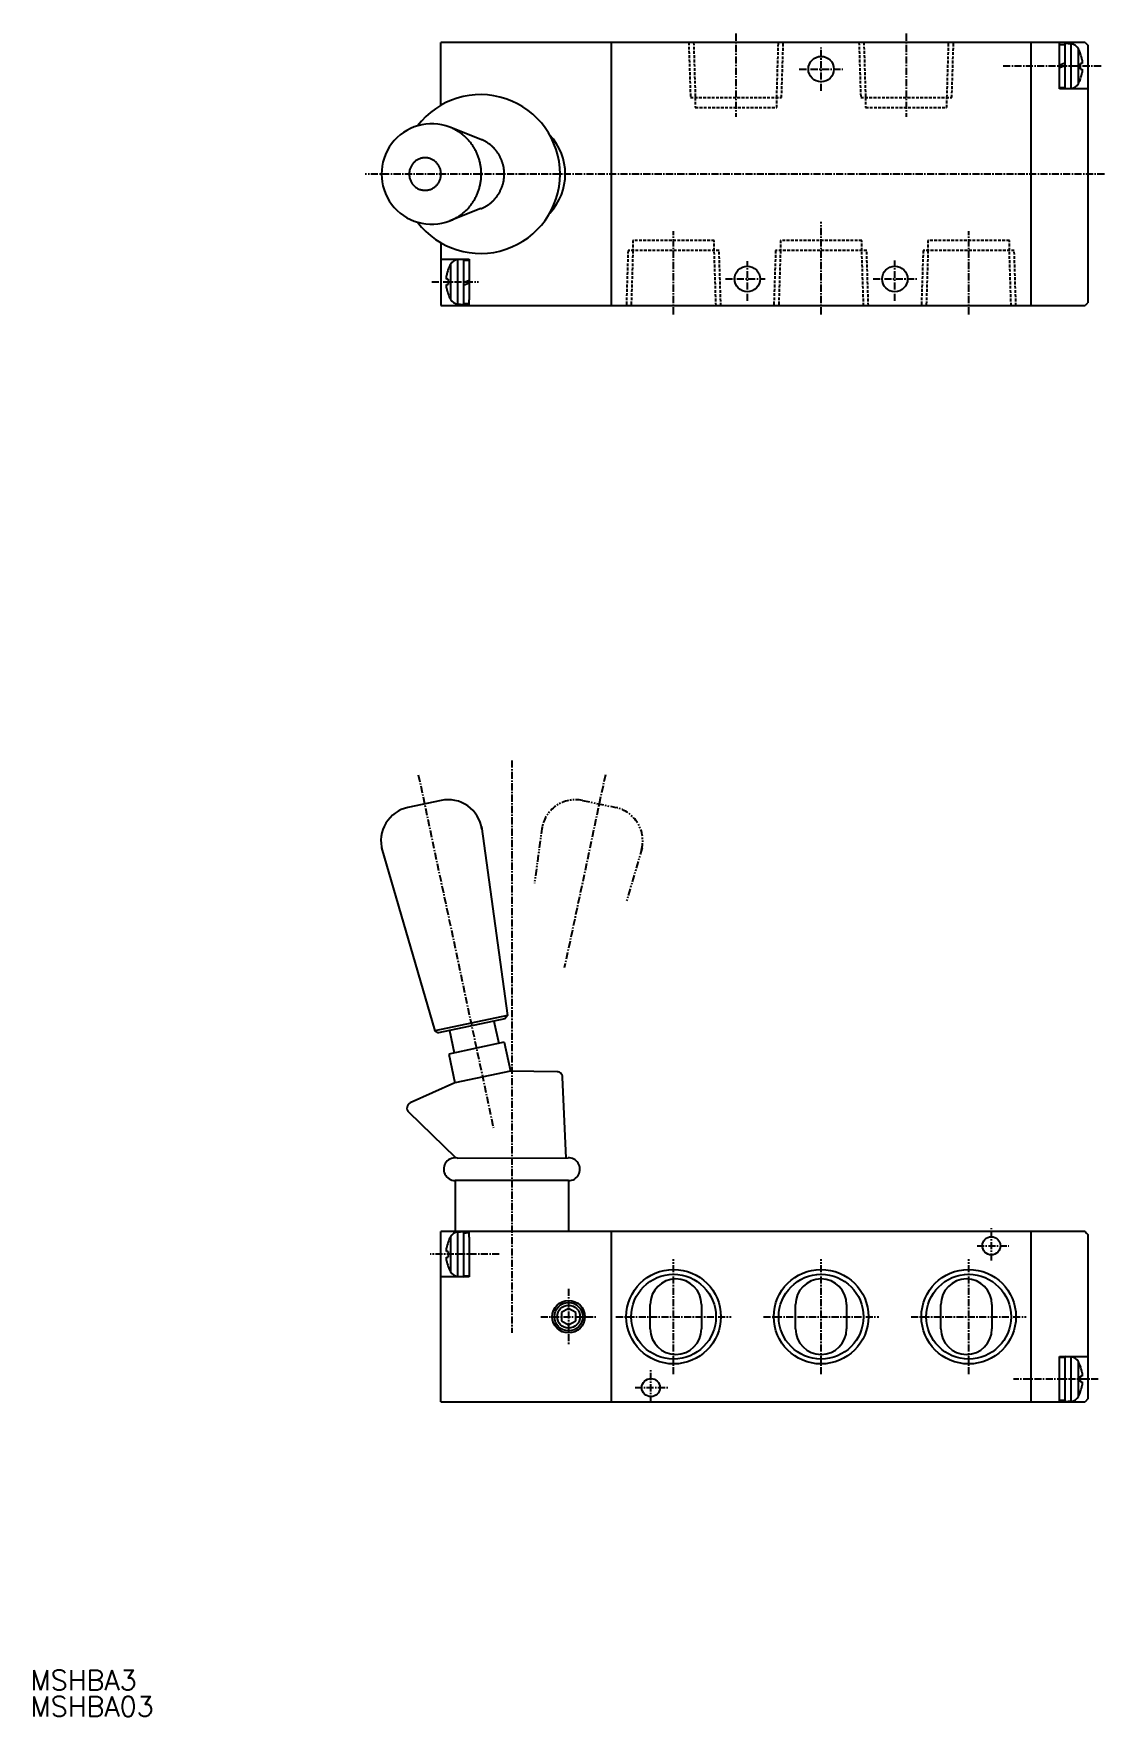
# Model space of a CAD drawing. Extents: x 1 to 189, y 0 to 297.
import ezdxf

# ---------------------------------------------------------------- set-up
doc = ezdxf.new("R2010")
doc.units = 0
doc.header["$MEASUREMENT"] = 0
for name, pattern in [('CENTER', [2, 1.25, -0.25, 0.25, -0.25]), ('DASHED', [0.75, 0.5, -0.25]), ('PHANTOM', [2.5, 1.25, -0.25, 0.25, -0.25, 0.25, -0.25])]:
    doc.linetypes.add(name, pattern=pattern)
doc.layers.get('0').update_dxf_attribs({"linetype": 'CONTINUOUS'})
doc.layers.add('CENTER', color=1, linetype='CENTER')
doc.styles.get("Standard").update_dxf_attribs({"font": 'txt', "bigfont": 'BIGFONT'})

msp = doc.modelspace()

# ---------------------------------------------------------------- linework, layer by layer
at = {"color": 7, "linetype": 'Continuous'}
for p, q in [((185.86, 295.12), (72.36, 295.12)), ((72.36, 284.05), (72.36, 295.12)), ((102.36, 295.12), (102.36, 249.22)), ((176.36, 248.72), (176.36, 295.12)), ((181.36, 286.92), (181.36, 295.12)), ((182.36, 294.72), (181.36, 294.72)), ((182.36, 286.92), (182.36, 294.92)), ((183.42, 294.83), (182.36, 294.92)), ((183.42, 287.01), (183.42, 294.83)), ((184.69, 287.85), (184.69, 293.99)), ((185.86, 295.12), (186.36, 294.62)), ((186.36, 294.62), (186.36, 249.22)), ((182.36, 291.48), (181.36, 291.12)), ((181.36, 290.72), (182.36, 291.08)), ((181.39, 290.73), (181.39, 291.13)), ((185.08, 293.12), (185.06, 293.11)), ((185.35, 291.41), (185.06, 291.41)), ((185.35, 292), (185.35, 291.41)), ((185.06, 290.42), (185.35, 290.42)), ((185.06, 288.73), (185.08, 288.72)), ((185.35, 290.42), (185.35, 289.84)), ((182.36, 287.12), (181.36, 287.12)), ((186.36, 286.92), (181.36, 286.92)), ((183.42, 287.01), (182.36, 286.92)), ((79.42, 278.01), (73.93, 280.17)), ((79.42, 265.82), (73.93, 263.66)), ((72.36, 259.78), (72.36, 248.72)), ((72.36, 256.92), (77.36, 256.92)), ((74.03, 255.99), (74.03, 249.85)), ((75.3, 256.83), (76.36, 256.92)), ((75.3, 256.83), (75.3, 249.01)), ((76.36, 256.92), (76.36, 248.92)), ((76.36, 256.72), (77.36, 256.72)), ((77.36, 256.92), (77.36, 249.72)), ((73.37, 253.41), (73.37, 254)), ((73.66, 253.41), (73.37, 253.41)), ((73.37, 251.84), (73.37, 252.42)), ((73.37, 252.42), (73.66, 252.42)), ((73.66, 255.11), (73.65, 255.12)), ((77.36, 253.12), (76.36, 252.75)), ((76.36, 252.35), (77.36, 252.72)), ((77.33, 253.11), (77.33, 252.71)), ((73.65, 250.72), (73.66, 250.73)), ((77.36, 248.72), (77.36, 249.72)), ((102.36, 249.22), (102.36, 248.72)), ((186.11, 248.97), (186.36, 249.22)), ((72.36, 248.72), (185.86, 248.72)), ((75.3, 249.01), (76.36, 248.92)), ((76.36, 249.12), (77.36, 249.12)), ((186.11, 248.97), (185.86, 248.72)), ((72.39, 161.48), (66.56, 160.24)), ((79.52, 156.86), (84.08, 123.58)), ((61.92, 153.12), (71.29, 120.86)), ((84.08, 123.58), (71.3, 120.87)), ((83.63, 122.98), (71.96, 120.5)), ((81.7, 122.57), (82.54, 118.64)), ((84.08, 123.58), (83.62, 122.97)), ((71.29, 120.86), (71.96, 120.5)), ((83.52, 118.84), (73.74, 116.77)), ((73.88, 120.9), (74.71, 116.97)), ((83.52, 118.84), (84.61, 113.72)), ((73.74, 116.77), (74.81, 111.72)), ((84.61, 113.72), (74.81, 111.72)), ((92.82, 113.64), (84.61, 113.72)), ((74.81, 111.72), (66.96, 108.15)), ((94.42, 98.41), (93.81, 112.68)), ((74.97, 98.46), (66.68, 106.52)), ((75.31, 98.41), (94.76, 98.46)), ((74.86, 94.46), (74.86, 85.46)), ((94.86, 94.46), (74.86, 94.46)), ((94.86, 94.46), (94.86, 85.46)), ((72.36, 55.46), (72.36, 85.46)), ((185.86, 85.46), (72.36, 85.46)), ((73.66, 83.65), (73.65, 83.66)), ((74.03, 84.53), (74.03, 78.39)), ((74.86, 85.46), (75.86, 85.46)), ((75.3, 85.37), (76.36, 85.46)), ((75.3, 85.37), (75.3, 77.55)), ((76.36, 85.46), (76.36, 77.46)), ((76.36, 85.26), (76.81, 85.26)), ((77.36, 84.46), (77.36, 85.46)), ((77.36, 84.46), (77.36, 77.46)), ((102.36, 85.46), (102.36, 55.46)), ((176.36, 55.46), (176.36, 85.46)), ((185.86, 85.46), (186.11, 85.21)), ((186.11, 85.21), (186.36, 84.96)), ((186.36, 84.96), (186.36, 55.96)), ((73.37, 81.96), (73.37, 82.54)), ((73.66, 81.96), (73.37, 81.96)), ((73.37, 80.38), (73.37, 80.97)), ((73.37, 80.97), (73.66, 80.97)), ((77.36, 77.46), (72.36, 77.46)), ((73.65, 79.26), (73.66, 79.27)), ((75.3, 77.55), (76.36, 77.46)), ((76.36, 77.66), (77.36, 77.66)), ((94.86, 71.9), (93.61, 71.18)), ((96.11, 71.18), (94.86, 71.9)), ((109.26, 68.31), (109.26, 72.61)), ((118.26, 72.61), (118.26, 68.31)), ((134.86, 68.31), (134.86, 72.61)), ((143.86, 72.61), (143.86, 68.31)), ((160.46, 68.31), (160.46, 72.61)), ((169.46, 72.61), (169.46, 68.31)), ((93.61, 71.18), (93.61, 69.74)), ((93.61, 69.74), (94.86, 69.02)), ((94.86, 69.02), (96.11, 69.74)), ((96.11, 69.74), (96.11, 71.18)), ((181.36, 55.96), (181.36, 63.46)), ((181.36, 63.46), (185.86, 63.46)), ((182.36, 63.26), (181.91, 63.26)), ((182.36, 59.46), (182.36, 63.46)), ((183.42, 63.37), (182.36, 63.46)), ((183.42, 59.46), (183.42, 63.37)), ((184.69, 59.46), (184.69, 62.53)), ((185.86, 63.46), (186.36, 63.46)), ((182.36, 55.46), (182.36, 59.46)), ((183.42, 55.55), (183.42, 59.46)), ((184.69, 56.39), (184.69, 59.46)), ((185.08, 61.66), (185.06, 61.65)), ((185.35, 59.96), (185.06, 59.96)), ((185.35, 60.54), (185.35, 59.96)), ((185.06, 58.97), (185.35, 58.97)), ((185.06, 57.27), (185.08, 57.26)), ((185.35, 58.97), (185.35, 58.38)), ((72.36, 55.46), (185.86, 55.46)), ((181.36, 55.46), (181.36, 55.96)), ((182.36, 55.66), (181.36, 55.66)), ((183.42, 55.55), (182.36, 55.46)), ((186.36, 55.96), (185.86, 55.46))]:
    msp.add_line(p, q, dxfattribs=at)
at = {"color": 3, "linetype": 'DASHED'}
for p, q in [((116.03, 295.11), (116.34, 285.41)), ((116.89, 295.11), (117.19, 285.41)), ((131.54, 285.41), (131.84, 295.11)), ((132.39, 285.41), (132.69, 295.11)), ((146.03, 295.11), (146.34, 285.41)), ((146.89, 295.11), (147.19, 285.41)), ((161.54, 285.41), (161.84, 295.11)), ((162.39, 285.41), (162.69, 295.11)), ((116.34, 285.41), (132.39, 285.41)), ((117.19, 285.41), (117.19, 283.62)), ((131.54, 283.62), (131.54, 285.42)), ((146.34, 285.41), (162.39, 285.41)), ((147.19, 285.41), (147.19, 283.62)), ((161.54, 283.62), (161.54, 285.41)), ((117.19, 283.62), (131.54, 283.62)), ((147.19, 283.62), (161.54, 283.62)), ((105.34, 258.42), (105.03, 248.72)), ((121.39, 258.42), (105.34, 258.42)), ((106.19, 258.42), (105.89, 248.72)), ((120.53, 260.22), (106.19, 260.22)), ((106.19, 260.22), (106.19, 258.42)), ((120.53, 258.42), (120.53, 260.22)), ((120.84, 248.72), (120.53, 258.42)), ((121.69, 248.72), (121.39, 258.42)), ((131.34, 258.42), (131.03, 248.72)), ((147.39, 258.42), (131.34, 258.42)), ((132.19, 258.42), (131.89, 248.72)), ((146.53, 260.22), (132.19, 260.22)), ((132.19, 260.22), (132.19, 258.42)), ((146.53, 258.42), (146.53, 260.22)), ((146.84, 248.72), (146.53, 258.42)), ((147.69, 248.72), (147.39, 258.42)), ((157.34, 258.42), (157.03, 248.72)), ((173.39, 258.42), (157.34, 258.42)), ((158.19, 258.42), (157.89, 248.72)), ((172.53, 260.22), (158.19, 260.22)), ((158.19, 260.22), (158.19, 258.42)), ((172.53, 258.42), (172.53, 260.22)), ((172.84, 248.72), (172.53, 258.42)), ((173.69, 248.72), (173.39, 258.42))]:
    msp.add_line(p, q, dxfattribs=at)
at = {"color": 3, "linetype": 'PHANTOM'}
for p, q in [((97.33, 161.48), (103.17, 160.24)), ((90.2, 156.86), (88.84, 146.91)), ((107.81, 153.12), (105.02, 143.53))]:
    msp.add_line(p, q, dxfattribs=at)
at = {"color": 7, "linetype": 'Continuous'}
for points in [[(185.06, 290.42, 0), (185.06, 290.43, 0), (185.06, 290.44, 0), (185.07, 290.45, 0), (185.07, 290.45, 0), (185.07, 290.46, 0), (185.07, 290.47, 0), (185.07, 290.48, 0), (185.07, 290.49, 0), (185.07, 290.49, 0), (185.07, 290.5, 0), (185.07, 290.51, 0), (185.07, 290.52, 0), (185.07, 290.52, 0), (185.07, 290.53, 0), (185.07, 290.54, 0), (185.07, 290.55, 0), (185.07, 290.56, 0), (185.07, 290.56, 0), (185.07, 290.57, 0), (185.07, 290.58, 0), (185.07, 290.59, 0), (185.07, 290.59, 0), (185.07, 290.6, 0), (185.07, 290.61, 0), (185.07, 290.62, 0), (185.07, 290.62, 0), (185.07, 290.63, 0), (185.07, 290.64, 0), (185.07, 290.65, 0), (185.07, 290.66, 0), (185.08, 290.66, 0), (185.08, 290.67, 0), (185.08, 290.68, 0), (185.08, 290.69, 0), (185.08, 290.69, 0), (185.08, 290.7, 0), (185.08, 290.71, 0), (185.08, 290.72, 0), (185.08, 290.73, 0), (185.08, 290.73, 0), (185.08, 290.74, 0), (185.08, 290.75, 0), (185.08, 290.76, 0), (185.08, 290.76, 0), (185.08, 290.77, 0), (185.08, 290.78, 0), (185.08, 290.79, 0), (185.08, 290.8, 0), (185.08, 290.8, 0), (185.08, 290.81, 0), (185.08, 290.82, 0), (185.08, 290.83, 0), (185.08, 290.83, 0), (185.08, 290.84, 0), (185.08, 290.85, 0), (185.08, 290.86, 0), (185.08, 290.87, 0), (185.08, 290.87, 0), (185.08, 290.88, 0), (185.08, 290.89, 0), (185.08, 290.9, 0), (185.08, 290.9, 0), (185.08, 290.91, 0), (185.08, 290.92, 0), (185.08, 290.93, 0), (185.08, 290.93, 0), (185.08, 290.94, 0), (185.08, 290.95, 0), (185.08, 290.96, 0), (185.08, 290.96, 0), (185.08, 290.97, 0), (185.08, 290.98, 0), (185.08, 290.99, 0), (185.08, 291, 0), (185.08, 291, 0), (185.08, 291.01, 0), (185.08, 291.02, 0), (185.08, 291.03, 0), (185.08, 291.04, 0), (185.08, 291.04, 0), (185.08, 291.05, 0), (185.08, 291.06, 0), (185.08, 291.07, 0), (185.08, 291.07, 0), (185.08, 291.08, 0), (185.08, 291.09, 0), (185.08, 291.1, 0), (185.08, 291.11, 0), (185.08, 291.11, 0), (185.08, 291.12, 0), (185.08, 291.13, 0), (185.08, 291.13, 0), (185.08, 291.14, 0), (185.08, 291.15, 0), (185.08, 291.16, 0), (185.08, 291.17, 0), (185.08, 291.17, 0), (185.07, 291.18, 0), (185.07, 291.19, 0), (185.07, 291.2, 0), (185.07, 291.2, 0), (185.07, 291.21, 0), (185.07, 291.22, 0), (185.07, 291.23, 0), (185.07, 291.24, 0), (185.07, 291.24, 0), (185.07, 291.25, 0), (185.07, 291.26, 0), (185.07, 291.27, 0), (185.07, 291.27, 0), (185.07, 291.28, 0), (185.07, 291.29, 0), (185.07, 291.3, 0), (185.07, 291.31, 0), (185.07, 291.31, 0), (185.07, 291.32, 0), (185.07, 291.33, 0), (185.07, 291.34, 0), (185.07, 291.34, 0), (185.07, 291.35, 0), (185.07, 291.36, 0), (185.07, 291.37, 0), (185.07, 291.38, 0), (185.07, 291.38, 0), (185.07, 291.39, 0), (185.06, 291.4, 0), (185.06, 291.41, 0), (185.06, 291.41, 0)], [(73.93, 263.66, 0), (74.08, 263.72, 0), (74.23, 263.79, 0), (74.38, 263.85, 0), (74.53, 263.92, 0), (74.67, 264, 0), (74.82, 264.07, 0), (74.96, 264.15, 0), (75.11, 264.23, 0), (75.25, 264.31, 0), (75.39, 264.4, 0), (75.52, 264.49, 0), (75.66, 264.58, 0), (75.79, 264.68, 0), (75.93, 264.77, 0), (76.06, 264.87, 0), (76.19, 264.97, 0), (76.31, 265.08, 0), (76.44, 265.19, 0), (76.56, 265.29, 0), (76.68, 265.41, 0), (76.8, 265.52, 0), (76.92, 265.63, 0), (77.03, 265.75, 0), (77.15, 265.87, 0), (77.26, 266, 0), (77.37, 266.12, 0), (77.47, 266.25, 0), (77.57, 266.38, 0), (77.68, 266.51, 0), (77.77, 266.64, 0), (77.87, 266.77, 0), (77.96, 266.91, 0), (78.05, 267.05, 0), (78.14, 267.19, 0), (78.23, 267.33, 0), (78.31, 267.47, 0), (78.39, 267.62, 0), (78.47, 267.76, 0), (78.55, 267.91, 0), (78.62, 268.06, 0), (78.69, 268.21, 0), (78.76, 268.36, 0), (78.82, 268.51, 0), (78.88, 268.67, 0), (78.94, 268.82, 0), (79, 268.98, 0), (79.05, 269.14, 0), (79.1, 269.3, 0), (79.14, 269.45, 0), (79.19, 269.62, 0), (79.23, 269.78, 0), (79.27, 269.94, 0), (79.3, 270.1, 0), (79.33, 270.26, 0), (79.36, 270.43, 0), (79.39, 270.59, 0), (79.41, 270.76, 0), (79.43, 270.92, 0), (79.45, 271.09, 0), (79.46, 271.25, 0), (79.47, 271.42, 0), (79.48, 271.58, 0), (79.49, 271.75, 0), (79.49, 271.92, 0), (79.49, 272.08, 0), (79.48, 272.25, 0), (79.47, 272.42, 0), (79.46, 272.58, 0), (79.45, 272.75, 0), (79.43, 272.91, 0), (79.41, 273.08, 0), (79.39, 273.24, 0), (79.36, 273.41, 0), (79.33, 273.57, 0), (79.3, 273.73, 0), (79.27, 273.89, 0), (79.23, 274.06, 0), (79.19, 274.22, 0), (79.14, 274.38, 0), (79.1, 274.54, 0), (79.05, 274.7, 0), (79, 274.85, 0), (78.94, 275.01, 0), (78.88, 275.17, 0), (78.82, 275.32, 0), (78.76, 275.47, 0), (78.69, 275.62, 0), (78.62, 275.77, 0), (78.55, 275.92, 0), (78.47, 276.07, 0), (78.39, 276.22, 0), (78.31, 276.36, 0), (78.23, 276.5, 0), (78.14, 276.64, 0), (78.05, 276.79, 0), (77.96, 276.92, 0), (77.87, 277.06, 0), (77.77, 277.19, 0), (77.68, 277.33, 0), (77.57, 277.46, 0), (77.47, 277.58, 0), (77.36, 277.71, 0), (77.26, 277.84, 0), (77.15, 277.96, 0), (77.03, 278.08, 0), (76.92, 278.2, 0), (76.8, 278.31, 0), (76.68, 278.43, 0), (76.56, 278.54, 0), (76.44, 278.65, 0), (76.31, 278.75, 0), (76.19, 278.86, 0), (76.06, 278.96, 0), (75.93, 279.06, 0), (75.79, 279.16, 0), (75.66, 279.25, 0), (75.52, 279.34, 0), (75.39, 279.43, 0), (75.25, 279.52, 0), (75.11, 279.6, 0), (74.96, 279.68, 0), (74.82, 279.76, 0), (74.67, 279.84, 0), (74.53, 279.91, 0), (74.38, 279.98, 0), (74.23, 280.05, 0), (74.08, 280.11, 0), (73.93, 280.17, 0)], [(79.42, 265.82, 0), (79.53, 265.86, 0), (79.65, 265.91, 0), (79.76, 265.96, 0), (79.87, 266.01, 0), (79.97, 266.07, 0), (80.08, 266.12, 0), (80.19, 266.18, 0), (80.29, 266.24, 0), (80.4, 266.3, 0), (80.5, 266.37, 0), (80.6, 266.43, 0), (80.7, 266.5, 0), (80.8, 266.57, 0), (80.9, 266.64, 0), (81, 266.71, 0), (81.09, 266.79, 0), (81.19, 266.87, 0), (81.28, 266.94, 0), (81.37, 267.03, 0), (81.46, 267.11, 0), (81.55, 267.19, 0), (81.63, 267.28, 0), (81.72, 267.37, 0), (81.8, 267.45, 0), (81.88, 267.54, 0), (81.96, 267.64, 0), (82.04, 267.73, 0), (82.12, 267.82, 0), (82.19, 267.92, 0), (82.26, 268.02, 0), (82.33, 268.12, 0), (82.4, 268.22, 0), (82.47, 268.32, 0), (82.54, 268.42, 0), (82.6, 268.53, 0), (82.66, 268.63, 0), (82.72, 268.74, 0), (82.78, 268.85, 0), (82.83, 268.96, 0), (82.89, 269.07, 0), (82.94, 269.18, 0), (82.99, 269.29, 0), (83.04, 269.4, 0), (83.08, 269.52, 0), (83.12, 269.63, 0), (83.17, 269.75, 0), (83.2, 269.86, 0), (83.24, 269.98, 0), (83.28, 270.1, 0), (83.31, 270.22, 0), (83.34, 270.34, 0), (83.37, 270.45, 0), (83.39, 270.57, 0), (83.42, 270.7, 0), (83.44, 270.82, 0), (83.46, 270.94, 0), (83.47, 271.06, 0), (83.49, 271.18, 0), (83.5, 271.3, 0), (83.51, 271.43, 0), (83.52, 271.55, 0), (83.52, 271.67, 0), (83.53, 271.79, 0), (83.53, 271.92, 0), (83.53, 272.04, 0), (83.52, 272.16, 0), (83.52, 272.29, 0), (83.51, 272.41, 0), (83.5, 272.53, 0), (83.49, 272.65, 0), (83.47, 272.77, 0), (83.46, 272.89, 0), (83.44, 273.02, 0), (83.42, 273.14, 0), (83.39, 273.26, 0), (83.37, 273.38, 0), (83.34, 273.5, 0), (83.31, 273.62, 0), (83.28, 273.74, 0), (83.24, 273.85, 0), (83.2, 273.97, 0), (83.17, 274.08, 0), (83.12, 274.2, 0), (83.08, 274.31, 0), (83.04, 274.43, 0), (82.99, 274.54, 0), (82.94, 274.65, 0), (82.89, 274.76, 0), (82.83, 274.88, 0), (82.78, 274.98, 0), (82.72, 275.09, 0), (82.66, 275.2, 0), (82.6, 275.3, 0), (82.54, 275.41, 0), (82.47, 275.51, 0), (82.4, 275.61, 0), (82.33, 275.71, 0), (82.26, 275.81, 0), (82.19, 275.91, 0), (82.12, 276.01, 0), (82.04, 276.1, 0), (81.96, 276.2, 0), (81.88, 276.29, 0), (81.8, 276.38, 0), (81.72, 276.47, 0), (81.63, 276.56, 0), (81.55, 276.64, 0), (81.46, 276.73, 0), (81.37, 276.81, 0), (81.28, 276.89, 0), (81.19, 276.97, 0), (81.09, 277.04, 0), (81, 277.12, 0), (80.9, 277.19, 0), (80.8, 277.26, 0), (80.7, 277.33, 0), (80.6, 277.4, 0), (80.5, 277.47, 0), (80.4, 277.53, 0), (80.29, 277.59, 0), (80.19, 277.65, 0), (80.08, 277.71, 0), (79.97, 277.77, 0), (79.86, 277.82, 0), (79.76, 277.87, 0), (79.65, 277.92, 0), (79.53, 277.97, 0), (79.42, 278.01, 0)], [(69.58, 269.05, 0), (69.72, 269.06, 0), (69.85, 269.07, 0), (69.99, 269.08, 0), (70.13, 269.11, 0), (70.26, 269.14, 0), (70.39, 269.18, 0), (70.52, 269.22, 0), (70.65, 269.27, 0), (70.78, 269.33, 0), (70.9, 269.39, 0), (71.02, 269.46, 0), (71.14, 269.54, 0), (71.25, 269.62, 0), (71.36, 269.7, 0), (71.46, 269.8, 0), (71.56, 269.89, 0), (71.66, 269.99, 0), (71.75, 270.1, 0), (71.83, 270.21, 0), (71.91, 270.33, 0), (71.99, 270.44, 0), (72.06, 270.57, 0), (72.12, 270.69, 0), (72.17, 270.82, 0), (72.22, 270.95, 0), (72.27, 271.08, 0), (72.3, 271.22, 0), (72.33, 271.36, 0), (72.36, 271.5, 0), (72.37, 271.64, 0), (72.38, 271.78, 0), (72.39, 271.92, 0), (72.38, 272.06, 0), (72.37, 272.2, 0), (72.36, 272.34, 0), (72.33, 272.48, 0), (72.3, 272.61, 0), (72.27, 272.75, 0), (72.22, 272.88, 0), (72.17, 273.01, 0), (72.12, 273.14, 0), (72.06, 273.27, 0), (71.99, 273.39, 0), (71.91, 273.51, 0), (71.83, 273.62, 0), (71.75, 273.73, 0), (71.66, 273.84, 0), (71.56, 273.94, 0), (71.46, 274.04, 0), (71.36, 274.13, 0), (71.25, 274.22, 0), (71.14, 274.3, 0), (71.02, 274.37, 0), (70.9, 274.44, 0), (70.78, 274.5, 0), (70.65, 274.56, 0), (70.52, 274.61, 0), (70.39, 274.66, 0), (70.26, 274.69, 0), (70.13, 274.72, 0), (69.99, 274.75, 0), (69.85, 274.76, 0), (69.72, 274.78, 0), (69.58, 274.78, 0), (69.44, 274.78, 0), (69.3, 274.76, 0), (69.16, 274.75, 0), (69.03, 274.72, 0), (68.89, 274.69, 0), (68.76, 274.66, 0), (68.63, 274.61, 0), (68.5, 274.56, 0), (68.38, 274.5, 0), (68.25, 274.44, 0), (68.13, 274.37, 0), (68.02, 274.3, 0), (67.9, 274.22, 0), (67.79, 274.13, 0), (67.69, 274.04, 0), (67.59, 273.94, 0), (67.49, 273.84, 0), (67.4, 273.73, 0), (67.32, 273.62, 0), (67.24, 273.51, 0), (67.17, 273.39, 0), (67.1, 273.27, 0), (67.04, 273.14, 0), (66.98, 273.01, 0), (66.93, 272.88, 0), (66.89, 272.75, 0), (66.85, 272.61, 0), (66.82, 272.48, 0), (66.8, 272.34, 0), (66.78, 272.2, 0), (66.77, 272.06, 0), (66.77, 271.92, 0), (66.77, 271.78, 0), (66.78, 271.64, 0), (66.8, 271.5, 0), (66.82, 271.36, 0), (66.85, 271.22, 0), (66.89, 271.08, 0), (66.93, 270.95, 0), (66.98, 270.82, 0), (67.04, 270.69, 0), (67.1, 270.57, 0), (67.17, 270.44, 0), (67.24, 270.33, 0), (67.32, 270.21, 0), (67.4, 270.1, 0), (67.49, 269.99, 0), (67.59, 269.89, 0), (67.69, 269.8, 0), (67.79, 269.7, 0), (67.9, 269.62, 0), (68.02, 269.54, 0), (68.13, 269.46, 0), (68.25, 269.39, 0), (68.38, 269.33, 0), (68.5, 269.27, 0), (68.63, 269.22, 0), (68.76, 269.18, 0), (68.89, 269.14, 0), (69.03, 269.11, 0), (69.16, 269.08, 0), (69.3, 269.07, 0), (69.44, 269.06, 0), (69.58, 269.05, 0)], [(73.66, 253.41, 0), (73.66, 253.41, 0), (73.66, 253.4, 0), (73.66, 253.39, 0), (73.66, 253.38, 0), (73.66, 253.38, 0), (73.66, 253.37, 0), (73.66, 253.36, 0), (73.66, 253.35, 0), (73.66, 253.34, 0), (73.66, 253.34, 0), (73.66, 253.33, 0), (73.66, 253.32, 0), (73.66, 253.31, 0), (73.66, 253.31, 0), (73.66, 253.3, 0), (73.66, 253.29, 0), (73.66, 253.28, 0), (73.65, 253.28, 0), (73.65, 253.27, 0), (73.65, 253.26, 0), (73.65, 253.25, 0), (73.65, 253.24, 0), (73.65, 253.24, 0), (73.65, 253.23, 0), (73.65, 253.22, 0), (73.65, 253.21, 0), (73.65, 253.21, 0), (73.65, 253.2, 0), (73.65, 253.19, 0), (73.65, 253.18, 0), (73.65, 253.17, 0), (73.65, 253.17, 0), (73.65, 253.16, 0), (73.65, 253.15, 0), (73.65, 253.14, 0), (73.65, 253.13, 0), (73.65, 253.13, 0), (73.65, 253.12, 0), (73.65, 253.11, 0), (73.65, 253.1, 0), (73.65, 253.1, 0), (73.65, 253.09, 0), (73.65, 253.08, 0), (73.65, 253.07, 0), (73.65, 253.07, 0), (73.65, 253.06, 0), (73.65, 253.05, 0), (73.65, 253.04, 0), (73.65, 253.03, 0), (73.65, 253.03, 0), (73.65, 253.02, 0), (73.65, 253.01, 0), (73.65, 253, 0), (73.65, 253, 0), (73.65, 252.99, 0), (73.65, 252.98, 0), (73.65, 252.97, 0), (73.65, 252.97, 0), (73.65, 252.96, 0), (73.65, 252.95, 0), (73.65, 252.94, 0), (73.65, 252.93, 0), (73.65, 252.93, 0), (73.65, 252.92, 0), (73.65, 252.91, 0), (73.65, 252.9, 0), (73.65, 252.9, 0), (73.65, 252.89, 0), (73.65, 252.88, 0), (73.65, 252.87, 0), (73.65, 252.87, 0), (73.65, 252.86, 0), (73.65, 252.85, 0), (73.65, 252.84, 0), (73.65, 252.83, 0), (73.65, 252.83, 0), (73.65, 252.82, 0), (73.65, 252.81, 0), (73.65, 252.8, 0), (73.65, 252.79, 0), (73.65, 252.79, 0), (73.65, 252.78, 0), (73.65, 252.77, 0), (73.65, 252.76, 0), (73.65, 252.76, 0), (73.65, 252.75, 0), (73.65, 252.74, 0), (73.65, 252.73, 0), (73.65, 252.72, 0), (73.65, 252.72, 0), (73.65, 252.71, 0), (73.65, 252.7, 0), (73.65, 252.69, 0), (73.65, 252.69, 0), (73.65, 252.68, 0), (73.65, 252.67, 0), (73.65, 252.66, 0), (73.65, 252.66, 0), (73.65, 252.65, 0), (73.65, 252.64, 0), (73.65, 252.63, 0), (73.65, 252.62, 0), (73.65, 252.62, 0), (73.65, 252.61, 0), (73.65, 252.6, 0), (73.65, 252.59, 0), (73.65, 252.59, 0), (73.65, 252.58, 0), (73.65, 252.57, 0), (73.65, 252.56, 0), (73.66, 252.56, 0), (73.66, 252.55, 0), (73.66, 252.54, 0), (73.66, 252.53, 0), (73.66, 252.52, 0), (73.66, 252.52, 0), (73.66, 252.51, 0), (73.66, 252.5, 0), (73.66, 252.49, 0), (73.66, 252.49, 0), (73.66, 252.48, 0), (73.66, 252.47, 0), (73.66, 252.46, 0), (73.66, 252.46, 0), (73.66, 252.45, 0), (73.66, 252.44, 0), (73.66, 252.43, 0), (73.66, 252.42, 0)], [(77.36, 85.26, 0), (77.36, 85.26, 0), (77.35, 85.26, 0), (77.34, 85.25, 0), (77.33, 85.25, 0), (77.32, 85.25, 0), (77.32, 85.25, 0), (77.31, 85.25, 0), (77.3, 85.25, 0), (77.29, 85.25, 0), (77.28, 85.25, 0), (77.28, 85.25, 0), (77.27, 85.25, 0), (77.26, 85.25, 0), (77.25, 85.25, 0), (77.25, 85.25, 0), (77.24, 85.25, 0), (77.23, 85.25, 0), (77.22, 85.25, 0), (77.21, 85.25, 0), (77.21, 85.25, 0), (77.2, 85.25, 0), (77.19, 85.25, 0), (77.18, 85.25, 0), (77.18, 85.25, 0), (77.17, 85.25, 0), (77.16, 85.25, 0), (77.15, 85.25, 0), (77.14, 85.25, 0), (77.14, 85.25, 0), (77.13, 85.25, 0), (77.12, 85.25, 0), (77.11, 85.25, 0), (77.1, 85.25, 0), (77.1, 85.25, 0), (77.09, 85.25, 0), (77.08, 85.25, 0), (77.07, 85.25, 0), (77.07, 85.25, 0), (77.06, 85.25, 0), (77.05, 85.25, 0), (77.04, 85.25, 0), (77.03, 85.25, 0), (77.03, 85.25, 0), (77.02, 85.25, 0), (77.01, 85.25, 0), (77, 85.25, 0), (77, 85.25, 0), (76.99, 85.25, 0), (76.98, 85.25, 0), (76.97, 85.25, 0), (76.96, 85.25, 0), (76.96, 85.24, 0), (76.95, 85.24, 0), (76.94, 85.24, 0), (76.93, 85.24, 0), (76.92, 85.24, 0), (76.92, 85.24, 0), (76.91, 85.24, 0), (76.9, 85.24, 0), (76.89, 85.24, 0), (76.89, 85.24, 0), (76.88, 85.24, 0), (76.87, 85.24, 0), (76.86, 85.24, 0), (76.85, 85.24, 0), (76.85, 85.24, 0), (76.84, 85.24, 0), (76.83, 85.24, 0), (76.82, 85.24, 0), (76.82, 85.24, 0), (76.81, 85.24, 0), (76.8, 85.24, 0), (76.79, 85.24, 0), (76.78, 85.24, 0), (76.78, 85.24, 0), (76.77, 85.24, 0), (76.76, 85.24, 0), (76.75, 85.24, 0), (76.74, 85.24, 0), (76.74, 85.24, 0), (76.73, 85.24, 0), (76.72, 85.24, 0), (76.71, 85.24, 0), (76.71, 85.24, 0), (76.7, 85.23, 0), (76.69, 85.23, 0), (76.68, 85.23, 0), (76.67, 85.23, 0), (76.67, 85.23, 0), (76.66, 85.23, 0), (76.65, 85.23, 0), (76.64, 85.23, 0), (76.64, 85.23, 0), (76.63, 85.23, 0), (76.62, 85.23, 0), (76.61, 85.23, 0), (76.6, 85.23, 0), (76.6, 85.23, 0), (76.59, 85.23, 0), (76.58, 85.23, 0), (76.57, 85.23, 0), (76.57, 85.23, 0), (76.56, 85.23, 0), (76.55, 85.23, 0), (76.54, 85.23, 0), (76.53, 85.23, 0), (76.53, 85.23, 0), (76.52, 85.23, 0), (76.51, 85.23, 0), (76.5, 85.23, 0), (76.5, 85.23, 0), (76.49, 85.23, 0), (76.48, 85.22, 0), (76.47, 85.22, 0), (76.46, 85.22, 0), (76.46, 85.22, 0), (76.45, 85.22, 0), (76.44, 85.22, 0), (76.43, 85.22, 0), (76.43, 85.22, 0), (76.42, 85.22, 0), (76.41, 85.22, 0), (76.4, 85.22, 0), (76.39, 85.22, 0), (76.39, 85.22, 0), (76.38, 85.22, 0), (76.37, 85.22, 0), (76.36, 85.22, 0)], [(77.36, 85.26, 0), (77.36, 85.26, 0), (77.35, 85.26, 0), (77.34, 85.26, 0), (77.33, 85.26, 0), (77.32, 85.26, 0), (77.32, 85.26, 0), (77.31, 85.26, 0), (77.3, 85.26, 0), (77.29, 85.26, 0), (77.29, 85.26, 0), (77.28, 85.26, 0), (77.27, 85.26, 0), (77.26, 85.26, 0), (77.25, 85.26, 0), (77.25, 85.26, 0), (77.24, 85.26, 0), (77.23, 85.26, 0), (77.22, 85.26, 0), (77.21, 85.26, 0), (77.21, 85.26, 0), (77.2, 85.26, 0), (77.19, 85.26, 0), (77.18, 85.26, 0), (77.18, 85.26, 0), (77.17, 85.26, 0), (77.16, 85.26, 0), (77.15, 85.26, 0), (77.14, 85.26, 0), (77.14, 85.26, 0), (77.13, 85.26, 0), (77.12, 85.26, 0), (77.11, 85.26, 0), (77.11, 85.26, 0), (77.1, 85.26, 0), (77.09, 85.26, 0), (77.08, 85.26, 0), (77.07, 85.26, 0), (77.07, 85.26, 0), (77.06, 85.26, 0), (77.05, 85.26, 0), (77.04, 85.26, 0), (77.04, 85.26, 0), (77.03, 85.26, 0), (77.02, 85.26, 0), (77.01, 85.26, 0), (77, 85.26, 0), (77, 85.26, 0), (76.99, 85.26, 0), (76.98, 85.26, 0), (76.97, 85.26, 0), (76.96, 85.26, 0), (76.96, 85.26, 0), (76.95, 85.26, 0), (76.94, 85.26, 0), (76.93, 85.26, 0), (76.93, 85.26, 0), (76.92, 85.26, 0), (76.91, 85.26, 0), (76.9, 85.26, 0), (76.89, 85.26, 0), (76.89, 85.26, 0), (76.88, 85.26, 0), (76.87, 85.26, 0), (76.86, 85.26, 0), (76.86, 85.26, 0), (76.85, 85.26, 0), (76.84, 85.26, 0), (76.83, 85.26, 0), (76.82, 85.26, 0), (76.82, 85.26, 0), (76.81, 85.26, 0), (76.8, 85.26, 0), (76.79, 85.26, 0), (76.79, 85.26, 0), (76.78, 85.26, 0), (76.77, 85.26, 0), (76.76, 85.26, 0), (76.75, 85.26, 0), (76.75, 85.26, 0), (76.74, 85.26, 0), (76.73, 85.26, 0), (76.72, 85.26, 0), (76.71, 85.26, 0), (76.71, 85.26, 0), (76.7, 85.26, 0), (76.69, 85.26, 0), (76.68, 85.26, 0), (76.68, 85.26, 0), (76.67, 85.26, 0), (76.66, 85.26, 0), (76.65, 85.26, 0), (76.64, 85.26, 0), (76.64, 85.26, 0), (76.63, 85.26, 0), (76.62, 85.26, 0), (76.61, 85.26, 0), (76.61, 85.26, 0), (76.6, 85.26, 0), (76.59, 85.26, 0), (76.58, 85.26, 0), (76.57, 85.26, 0), (76.57, 85.26, 0), (76.56, 85.26, 0), (76.55, 85.26, 0), (76.54, 85.26, 0), (76.54, 85.26, 0), (76.53, 85.26, 0), (76.52, 85.26, 0), (76.51, 85.26, 0), (76.5, 85.26, 0), (76.5, 85.26, 0), (76.49, 85.26, 0), (76.48, 85.26, 0), (76.47, 85.26, 0), (76.46, 85.26, 0), (76.46, 85.26, 0), (76.45, 85.26, 0), (76.44, 85.26, 0), (76.43, 85.26, 0), (76.43, 85.26, 0), (76.42, 85.26, 0), (76.41, 85.26, 0), (76.4, 85.26, 0), (76.39, 85.26, 0), (76.39, 85.26, 0), (76.38, 85.26, 0), (76.37, 85.26, 0), (76.36, 85.26, 0)], [(73.66, 81.96, 0), (73.66, 81.95, 0), (73.66, 81.94, 0), (73.66, 81.93, 0), (73.66, 81.92, 0), (73.66, 81.92, 0), (73.66, 81.91, 0), (73.66, 81.9, 0), (73.66, 81.89, 0), (73.66, 81.89, 0), (73.66, 81.88, 0), (73.66, 81.87, 0), (73.66, 81.86, 0), (73.66, 81.86, 0), (73.66, 81.85, 0), (73.66, 81.84, 0), (73.66, 81.83, 0), (73.66, 81.82, 0), (73.65, 81.82, 0), (73.65, 81.81, 0), (73.65, 81.8, 0), (73.65, 81.79, 0), (73.65, 81.79, 0), (73.65, 81.78, 0), (73.65, 81.77, 0), (73.65, 81.76, 0), (73.65, 81.75, 0), (73.65, 81.75, 0), (73.65, 81.74, 0), (73.65, 81.73, 0), (73.65, 81.72, 0), (73.65, 81.72, 0), (73.65, 81.71, 0), (73.65, 81.7, 0), (73.65, 81.69, 0), (73.65, 81.69, 0), (73.65, 81.68, 0), (73.65, 81.67, 0), (73.65, 81.66, 0), (73.65, 81.65, 0), (73.65, 81.65, 0), (73.65, 81.64, 0), (73.65, 81.63, 0), (73.65, 81.62, 0), (73.65, 81.62, 0), (73.65, 81.61, 0), (73.65, 81.6, 0), (73.65, 81.59, 0), (73.65, 81.58, 0), (73.65, 81.58, 0), (73.65, 81.57, 0), (73.65, 81.56, 0), (73.65, 81.55, 0), (73.65, 81.55, 0), (73.65, 81.54, 0), (73.65, 81.53, 0), (73.65, 81.52, 0), (73.65, 81.51, 0), (73.65, 81.51, 0), (73.65, 81.5, 0), (73.65, 81.49, 0), (73.65, 81.48, 0), (73.65, 81.48, 0), (73.65, 81.47, 0), (73.65, 81.46, 0), (73.65, 81.45, 0), (73.65, 81.45, 0), (73.65, 81.44, 0), (73.65, 81.43, 0), (73.65, 81.42, 0), (73.65, 81.41, 0), (73.65, 81.41, 0), (73.65, 81.4, 0), (73.65, 81.39, 0), (73.65, 81.38, 0), (73.65, 81.38, 0), (73.65, 81.37, 0), (73.65, 81.36, 0), (73.65, 81.35, 0), (73.65, 81.34, 0), (73.65, 81.34, 0), (73.65, 81.33, 0), (73.65, 81.32, 0), (73.65, 81.31, 0), (73.65, 81.31, 0), (73.65, 81.3, 0), (73.65, 81.29, 0), (73.65, 81.28, 0), (73.65, 81.27, 0), (73.65, 81.27, 0), (73.65, 81.26, 0), (73.65, 81.25, 0), (73.65, 81.24, 0), (73.65, 81.24, 0), (73.65, 81.23, 0), (73.65, 81.22, 0), (73.65, 81.21, 0), (73.65, 81.21, 0), (73.65, 81.2, 0), (73.65, 81.19, 0), (73.65, 81.18, 0), (73.65, 81.17, 0), (73.65, 81.17, 0), (73.65, 81.16, 0), (73.65, 81.15, 0), (73.65, 81.14, 0), (73.65, 81.14, 0), (73.65, 81.13, 0), (73.65, 81.12, 0), (73.65, 81.11, 0), (73.65, 81.1, 0), (73.66, 81.1, 0), (73.66, 81.09, 0), (73.66, 81.08, 0), (73.66, 81.07, 0), (73.66, 81.07, 0), (73.66, 81.06, 0), (73.66, 81.05, 0), (73.66, 81.04, 0), (73.66, 81.04, 0), (73.66, 81.03, 0), (73.66, 81.02, 0), (73.66, 81.01, 0), (73.66, 81, 0), (73.66, 81, 0), (73.66, 80.99, 0), (73.66, 80.98, 0), (73.66, 80.97, 0), (73.66, 80.97, 0)], [(181.91, 63.26, 0), (181.91, 63.26, 0), (181.9, 63.26, 0), (181.9, 63.26, 0), (181.9, 63.26, 0), (181.89, 63.26, 0), (181.89, 63.26, 0), (181.88, 63.26, 0), (181.88, 63.26, 0), (181.87, 63.26, 0), (181.87, 63.26, 0), (181.87, 63.26, 0), (181.86, 63.26, 0), (181.86, 63.26, 0), (181.85, 63.26, 0), (181.85, 63.26, 0), (181.84, 63.26, 0), (181.84, 63.26, 0), (181.84, 63.26, 0), (181.83, 63.26, 0), (181.83, 63.26, 0), (181.82, 63.26, 0), (181.82, 63.26, 0), (181.81, 63.26, 0), (181.81, 63.26, 0), (181.81, 63.26, 0), (181.8, 63.26, 0), (181.8, 63.26, 0), (181.79, 63.26, 0), (181.79, 63.26, 0), (181.78, 63.26, 0), (181.78, 63.26, 0), (181.78, 63.26, 0), (181.77, 63.26, 0), (181.77, 63.26, 0), (181.76, 63.26, 0), (181.76, 63.26, 0), (181.75, 63.26, 0), (181.75, 63.26, 0), (181.75, 63.26, 0), (181.74, 63.26, 0), (181.74, 63.26, 0), (181.73, 63.26, 0), (181.73, 63.26, 0), (181.72, 63.26, 0), (181.72, 63.26, 0), (181.72, 63.26, 0), (181.71, 63.26, 0), (181.71, 63.26, 0), (181.7, 63.26, 0), (181.7, 63.26, 0), (181.69, 63.26, 0), (181.69, 63.26, 0), (181.69, 63.26, 0), (181.68, 63.26, 0), (181.68, 63.26, 0), (181.67, 63.26, 0), (181.67, 63.26, 0), (181.66, 63.26, 0), (181.66, 63.26, 0), (181.66, 63.26, 0), (181.65, 63.26, 0), (181.65, 63.26, 0), (181.64, 63.26, 0), (181.64, 63.26, 0), (181.63, 63.26, 0), (181.63, 63.26, 0), (181.62, 63.26, 0), (181.62, 63.26, 0), (181.62, 63.26, 0), (181.61, 63.26, 0), (181.61, 63.26, 0), (181.6, 63.26, 0), (181.6, 63.26, 0), (181.59, 63.26, 0), (181.59, 63.26, 0), (181.59, 63.26, 0), (181.58, 63.26, 0), (181.58, 63.26, 0), (181.57, 63.26, 0), (181.57, 63.26, 0), (181.56, 63.26, 0), (181.56, 63.26, 0), (181.56, 63.26, 0), (181.55, 63.26, 0), (181.55, 63.26, 0), (181.54, 63.26, 0), (181.54, 63.26, 0), (181.53, 63.26, 0), (181.53, 63.26, 0), (181.53, 63.26, 0), (181.52, 63.26, 0), (181.52, 63.26, 0), (181.51, 63.26, 0), (181.51, 63.26, 0), (181.5, 63.26, 0), (181.5, 63.26, 0), (181.5, 63.26, 0), (181.49, 63.26, 0), (181.49, 63.26, 0), (181.48, 63.26, 0), (181.48, 63.26, 0), (181.47, 63.26, 0), (181.47, 63.26, 0), (181.47, 63.26, 0), (181.46, 63.26, 0), (181.46, 63.26, 0), (181.45, 63.26, 0), (181.45, 63.26, 0), (181.44, 63.26, 0), (181.44, 63.26, 0), (181.44, 63.26, 0), (181.43, 63.26, 0), (181.43, 63.26, 0), (181.42, 63.26, 0), (181.42, 63.26, 0), (181.41, 63.26, 0), (181.41, 63.26, 0), (181.41, 63.26, 0), (181.4, 63.26, 0), (181.4, 63.26, 0), (181.39, 63.26, 0), (181.39, 63.26, 0), (181.38, 63.26, 0), (181.38, 63.26, 0), (181.38, 63.26, 0), (181.37, 63.26, 0), (181.37, 63.26, 0), (181.36, 63.26, 0)], [(185.06, 58.97, 0), (185.06, 58.97, 0), (185.06, 58.98, 0), (185.07, 58.99, 0), (185.07, 59, 0), (185.07, 59, 0), (185.07, 59.01, 0), (185.07, 59.02, 0), (185.07, 59.03, 0), (185.07, 59.04, 0), (185.07, 59.04, 0), (185.07, 59.05, 0), (185.07, 59.06, 0), (185.07, 59.07, 0), (185.07, 59.07, 0), (185.07, 59.08, 0), (185.07, 59.09, 0), (185.07, 59.1, 0), (185.07, 59.1, 0), (185.07, 59.11, 0), (185.07, 59.12, 0), (185.07, 59.13, 0), (185.07, 59.14, 0), (185.07, 59.14, 0), (185.07, 59.15, 0), (185.07, 59.16, 0), (185.07, 59.17, 0), (185.07, 59.17, 0), (185.07, 59.18, 0), (185.07, 59.19, 0), (185.07, 59.2, 0), (185.08, 59.21, 0), (185.08, 59.21, 0), (185.08, 59.22, 0), (185.08, 59.23, 0), (185.08, 59.24, 0), (185.08, 59.24, 0), (185.08, 59.25, 0), (185.08, 59.26, 0), (185.08, 59.27, 0), (185.08, 59.27, 0), (185.08, 59.28, 0), (185.08, 59.29, 0), (185.08, 59.3, 0), (185.08, 59.31, 0), (185.08, 59.31, 0), (185.08, 59.32, 0), (185.08, 59.33, 0), (185.08, 59.34, 0), (185.08, 59.34, 0), (185.08, 59.35, 0), (185.08, 59.36, 0), (185.08, 59.37, 0), (185.08, 59.38, 0), (185.08, 59.38, 0), (185.08, 59.39, 0), (185.08, 59.4, 0), (185.08, 59.41, 0), (185.08, 59.41, 0), (185.08, 59.42, 0), (185.08, 59.43, 0), (185.08, 59.44, 0), (185.08, 59.45, 0), (185.08, 59.45, 0), (185.08, 59.46, 0), (185.08, 59.47, 0), (185.08, 59.48, 0), (185.08, 59.48, 0), (185.08, 59.49, 0), (185.08, 59.5, 0), (185.08, 59.51, 0), (185.08, 59.51, 0), (185.08, 59.52, 0), (185.08, 59.53, 0), (185.08, 59.54, 0), (185.08, 59.55, 0), (185.08, 59.55, 0), (185.08, 59.56, 0), (185.08, 59.57, 0), (185.08, 59.58, 0), (185.08, 59.58, 0), (185.08, 59.59, 0), (185.08, 59.6, 0), (185.08, 59.61, 0), (185.08, 59.62, 0), (185.08, 59.62, 0), (185.08, 59.63, 0), (185.08, 59.64, 0), (185.08, 59.65, 0), (185.08, 59.65, 0), (185.08, 59.66, 0), (185.08, 59.67, 0), (185.08, 59.68, 0), (185.08, 59.69, 0), (185.08, 59.69, 0), (185.08, 59.7, 0), (185.08, 59.71, 0), (185.08, 59.72, 0), (185.07, 59.72, 0), (185.07, 59.73, 0), (185.07, 59.74, 0), (185.07, 59.75, 0), (185.07, 59.75, 0), (185.07, 59.76, 0), (185.07, 59.77, 0), (185.07, 59.78, 0), (185.07, 59.79, 0), (185.07, 59.79, 0), (185.07, 59.8, 0), (185.07, 59.81, 0), (185.07, 59.82, 0), (185.07, 59.82, 0), (185.07, 59.83, 0), (185.07, 59.84, 0), (185.07, 59.85, 0), (185.07, 59.86, 0), (185.07, 59.86, 0), (185.07, 59.87, 0), (185.07, 59.88, 0), (185.07, 59.89, 0), (185.07, 59.89, 0), (185.07, 59.9, 0), (185.07, 59.91, 0), (185.07, 59.92, 0), (185.07, 59.92, 0), (185.07, 59.93, 0), (185.06, 59.94, 0), (185.06, 59.95, 0), (185.06, 59.96, 0)]]:
    msp.add_polyline3d(points, dxfattribs=at)
for centre, radius in [((139.36, 290.42), 2.25), ((126.36, 253.42), 2.25), ((152.36, 253.42), 2.25), ((169.36, 82.96), 1.6), ((113.36, 70.46), 7.47), ((139.36, 70.46), 7.47), ((165.36, 70.46), 7.47), ((94.86, 70.46), 2.87), ((94.86, 70.46), 2.5), ((94.86, 70.46), 2.01), ((109.36, 57.96), 1.6)]:
    msp.add_circle(centre, radius, dxfattribs=at)
at = {"color": 3, "linetype": 'Continuous'}
for centre in [(113.36, 70.46), (139.36, 70.46), (165.36, 70.46)]:
    msp.add_circle(centre, 8.33, dxfattribs=at)
at = {"color": 7, "linetype": 'Continuous'}
for centre, radius, start, end in [((183.28, 293.23), 1.6, 28.1727, 85), ((178.96, 290.92), 6.5, 19.7832, 28.1727), ((178.96, 290.92), 6.48, 9.5921, 19.7195), ((183.28, 288.61), 1.6, 275, 331.8273), ((178.96, 290.92), 6.5, 331.8273, 340.2168), ((178.96, 290.92), 6.48, 340.2805, 350.4079), ((79.35, 271.92), 14, 217.3016, 142.6964), ((70.76, 271.92), 8.86, 69.0236, 290.9757), ((84.28, 271.92), 10, 316.5639, 43.4361), ((79.76, 252.92), 6.5, 151.8273, 160.2168), ((75.44, 255.23), 1.6, 95, 151.8273), ((79.76, 252.92), 6.48, 160.2805, 170.4079), ((79.76, 252.92), 6.48, 189.5921, 199.7195), ((79.76, 252.92), 6.5, 199.7832, 208.1727), ((75.44, 250.61), 1.6, 208.1727, 265), ((67.8, 154.37), 6, 102, 196.2054), ((73.64, 155.61), 6, 7.7946, 102), ((92.81, 112.64), 1, 352.3293, 89.4712), ((67.38, 107.24), 1, 114.5288, 225.7798), ((74.86, 96.46), 2, 77.1816, 270), ((94.86, 96.46), 2, 270, 92.9331), ((79.76, 81.46), 6.48, 160.2805, 170.4079), ((79.76, 81.46), 6.5, 151.8273, 160.2168), ((75.44, 83.77), 1.6, 95, 151.8273), ((79.76, 81.46), 6.48, 189.5921, 199.7195), ((79.76, 81.46), 6.5, 199.7832, 208.1727), ((75.44, 79.15), 1.6, 208.1727, 265), ((113.76, 72.61), 4.5, 0, 180), ((139.36, 72.61), 4.5, 0, 180), ((164.96, 72.61), 4.5, 0, 180), ((113.76, 68.31), 4.5, 180, 0), ((139.36, 68.31), 4.5, 180, 0), ((164.96, 68.31), 4.5, 180, 0), ((183.28, 61.77), 1.6, 28.1727, 85), ((178.96, 59.46), 6.5, 19.7832, 28.1727), ((178.96, 59.46), 6.48, 9.5921, 19.7195), ((183.28, 57.15), 1.6, 275, 331.8273), ((178.96, 59.46), 6.5, 331.8273, 340.2168), ((178.96, 59.46), 6.48, 340.2805, 350.4079)]:
    msp.add_arc(centre, radius, start, end, dxfattribs=at)
at = {"color": 3, "linetype": 'PHANTOM'}
for centre, start, end in [((96.09, 155.61), 78, 172.2054), ((101.92, 154.37), 343.7946, 78)]:
    msp.add_arc(centre, 6, start, end, dxfattribs=at)
at = {"layer": 'CENTER', "color": 1, "linetype": 'CENTER'}
for p, q in [((124.36, 296.67), (124.36, 282.02)), ((154.36, 296.67), (154.36, 282.02)), ((139.36, 286.57), (139.36, 294.23)), ((188.69, 290.92), (171.44, 290.92)), ((135.51, 290.42), (143.2, 290.42)), ((189.27, 271.92), (59.02, 271.92)), ((113.36, 247.17), (113.36, 261.82)), ((139.36, 247.17), (139.36, 263.5)), ((165.36, 247.17), (165.36, 261.82)), ((126.36, 249.57), (126.36, 256.55)), ((152.36, 249.57), (152.36, 256.69)), ((70.76, 252.92), (78.96, 252.92)), ((122.51, 253.42), (129.49, 253.42)), ((148.51, 253.42), (156.21, 253.42)), ((84.86, 168.51), (84.86, 67.59)), ((68.38, 166), (81.61, 103.74)), ((101.34, 166), (94.11, 131.95)), ((169.36, 80.37), (169.36, 86.06)), ((82.65, 81.46), (70.45, 81.46)), ((113.36, 60.31), (113.36, 80.61)), ((139.36, 60.31), (139.36, 80.61)), ((165.36, 60.31), (165.36, 80.61)), ((166.83, 82.96), (172.46, 82.96)), ((94.86, 75.39), (94.86, 65.54)), ((89.94, 70.46), (99.79, 70.46)), ((103.21, 70.46), (123.51, 70.46)), ((129.21, 70.46), (149.51, 70.46)), ((155.21, 70.46), (175.51, 70.46)), ((109.36, 55.29), (109.36, 61.06)), ((188.19, 59.46), (173.27, 59.46)), ((106.6, 57.96), (112.46, 57.96))]:
    msp.add_line(p, q, dxfattribs=at)

# ---------------------------------------------------------------- texts
at = {"color": 7, "linetype": 'Continuous'}
for s, p in [('MSHBA3', (0, 4.62)), ('MSHBA03', (0, 0))]:
    msp.add_text(s, height=3.5, dxfattribs=at).set_placement(p)

doc.saveas('drawing.dxf')
